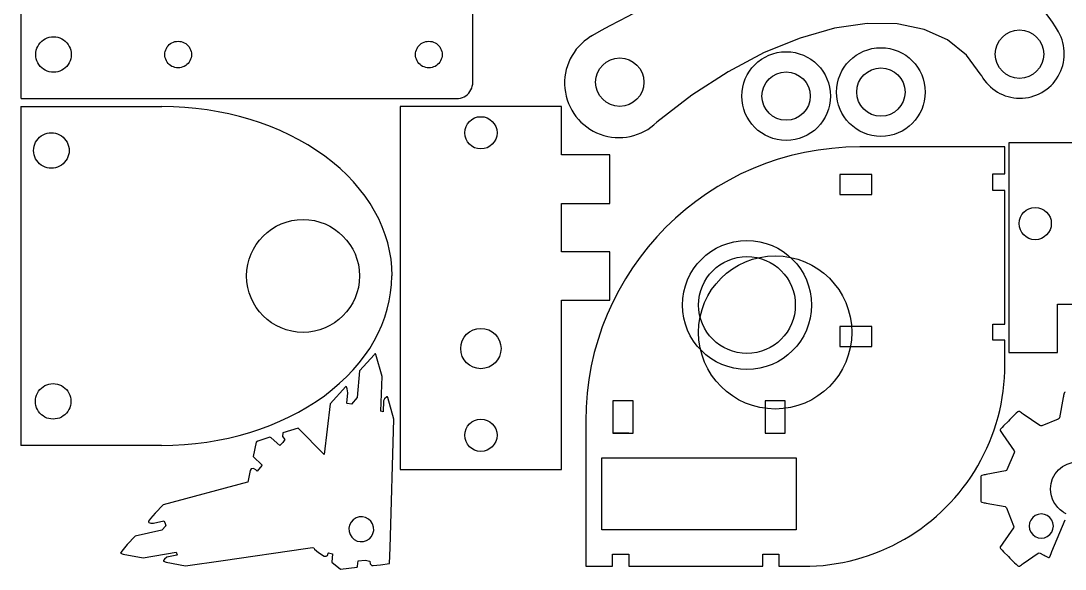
# Model space of a CAD drawing. Extents: x 3 to 200, y 30 to 289.
# Drawn here: x 3.9 to 133.5, y 30 to 97.9 of the extents above; entities that cross this region are included whole.
import ezdxf

# ---------------------------------------------------------------- set-up
doc = ezdxf.new("R2010")
doc.units = 0
doc.header["$MEASUREMENT"] = 0
doc.layers.get('0').update_dxf_attribs({"linetype": 'CONTINUOUS'})

msp = doc.modelspace()

# ---------------------------------------------------------------- linework, layer by layer
at = {"color": 7, "linetype": 'CONTINUOUS'}
for p, q in [((4, 88.3), (4, 130.3)), ((60, 90.3), (59.99, 128.3)), ((59.65, 89.16), (59.77, 89.37)), ((59.77, 89.37), (59.87, 89.59)), ((59.87, 89.59), (59.94, 89.82)), ((59.94, 89.82), (59.99, 90.06)), ((59.99, 90.06), (60, 90.3)), ((4, 88.3), (58, 88.3)), ((58, 88.3), (58.24, 88.31)), ((58.24, 88.31), (58.48, 88.36)), ((58.48, 88.36), (58.71, 88.43)), ((58.71, 88.43), (58.93, 88.53)), ((58.93, 88.53), (59.14, 88.65)), ((59.14, 88.65), (59.33, 88.8)), ((59.33, 88.8), (59.5, 88.97)), ((59.5, 88.97), (59.65, 89.16)), ((3.95, 87.3), (3.95, 45.3)), ((3.95, 87.3), (21.45, 87.3)), ((77, 81.3), (71, 81.3)), ((71, 69.3), (71, 75.3)), ((77, 69.3), (71, 69.3)), ((71, 42.3), (71, 63.3)), ((132.5, 62.8), (138.5, 62.8)), ((133.23, 51.24), (132.76, 48.73)), ((133.33, 51.78), (133.27, 51.5)), ((44.44, 50.21), (44.44, 50.21)), ((127.38, 49.27), (127.2, 49.08)), ((127.59, 49.47), (127.38, 49.27)), ((128.03, 49.32), (127.79, 49.49)), ((126.42, 48.3), (125.83, 47.71)), ((126.61, 48.49), (126.42, 48.3)), ((127.2, 49.08), (126.61, 48.49)), ((130.34, 47.74), (128.25, 49.17)), ((132.61, 48.56), (130.57, 47.72)), ((125.42, 47.12), (125.59, 46.88)), ((125.65, 47.53), (125.44, 47.32)), ((125.83, 47.71), (125.65, 47.53)), ((125.74, 46.66), (127.14, 44.62)), ((21.4, 45.3), (3.95, 45.3)), ((127.16, 44.39), (126.25, 42.28)), ((123.41, 41.64), (123.13, 41.58)), ((126.08, 42.13), (123.67, 41.69)), ((123, 41.43), (123, 41.14)), ((123, 41.14), (123, 40.87)), ((123, 40.87), (123, 40.04)), ((123, 40.04), (123, 39.78)), ((123, 39.78), (123, 38.95)), ((123, 38.95), (123, 38.68)), ((123, 38.68), (123, 38.39)), ((123.13, 38.24), (123.41, 38.18)), ((123.67, 38.14), (126.01, 37.7)), ((126.18, 37.55), (127.07, 35.31)), ((133.61, 36.79), (133.36, 36.94)), ((127.06, 35.08), (125.74, 33.16)), ((131.83, 32.12), (133.46, 36.07)), ((125.59, 32.94), (125.42, 32.7)), ((125.44, 32.5), (125.65, 32.29)), ((125.65, 32.29), (125.83, 32.11)), ((125.83, 32.11), (126.42, 31.52)), ((126.42, 31.52), (126.61, 31.33)), ((126.61, 31.33), (127.2, 30.74)), ((128.25, 30.65), (130.13, 31.94)), ((130.35, 31.95), (130.74, 31.73)), ((130.98, 31.6), (131.38, 31.4)), ((131.55, 31.46), (131.73, 31.88)), ((45.43, 30.94), (45.43, 30.94)), ((127.2, 30.74), (127.38, 30.56)), ((127.38, 30.56), (127.59, 30.35)), ((127.79, 30.33), (128.03, 30.5))]:
    msp.add_line(p, q, dxfattribs=at)
at = {"color": 142, "linetype": 'CONTINUOUS'}
for p, q in [((7.22, 95.81), (7.47, 95.89)), ((7.47, 95.89), (7.73, 95.93)), ((7.73, 95.93), (8, 95.95)), ((8, 95.95), (8.27, 95.93)), ((8.27, 95.93), (8.53, 95.89)), ((8.53, 95.89), (8.78, 95.81)), ((5.94, 94.53), (6.05, 94.77)), ((6.05, 94.77), (6.19, 95)), ((6.19, 95), (6.35, 95.21)), ((6.35, 95.21), (6.54, 95.4)), ((6.54, 95.4), (6.75, 95.56)), ((6.75, 95.56), (6.98, 95.7)), ((6.98, 95.7), (7.22, 95.81)), ((8.78, 95.81), (9.02, 95.7)), ((9.02, 95.7), (9.25, 95.56)), ((9.25, 95.56), (9.46, 95.4)), ((9.46, 95.4), (9.65, 95.21)), ((9.65, 95.21), (9.81, 95)), ((9.81, 95), (9.95, 94.77)), ((9.95, 94.77), (10.06, 94.53)), ((21.99, 94.52), (22.09, 94.69)), ((22.09, 94.69), (22.21, 94.84)), ((22.21, 94.84), (22.36, 94.99)), ((22.36, 94.99), (22.51, 95.11)), ((22.51, 95.11), (22.68, 95.21)), ((22.68, 95.21), (22.86, 95.29)), ((22.86, 95.29), (23.06, 95.35)), ((23.06, 95.35), (23.25, 95.39)), ((23.25, 95.39), (23.45, 95.4)), ((23.45, 95.4), (23.65, 95.39)), ((23.65, 95.39), (23.84, 95.35)), ((23.84, 95.35), (24.04, 95.29)), ((24.04, 95.29), (24.22, 95.21)), ((24.22, 95.21), (24.39, 95.11)), ((24.39, 95.11), (24.54, 94.99)), ((24.54, 94.99), (24.69, 94.84)), ((24.69, 94.84), (24.81, 94.69)), ((24.81, 94.69), (24.91, 94.52)), ((53.09, 94.52), (53.19, 94.69)), ((53.19, 94.69), (53.31, 94.84)), ((53.31, 94.84), (53.46, 94.99)), ((53.46, 94.99), (53.61, 95.11)), ((53.61, 95.11), (53.78, 95.21)), ((53.78, 95.21), (53.96, 95.29)), ((53.96, 95.29), (54.16, 95.35)), ((54.16, 95.35), (54.35, 95.39)), ((54.35, 95.39), (54.55, 95.4)), ((54.55, 95.4), (54.75, 95.39)), ((54.75, 95.39), (54.94, 95.35)), ((54.94, 95.35), (55.14, 95.29)), ((55.14, 95.29), (55.32, 95.21)), ((55.32, 95.21), (55.49, 95.11)), ((55.49, 95.11), (55.64, 94.99)), ((55.64, 94.99), (55.79, 94.84)), ((55.79, 94.84), (55.91, 94.69)), ((55.91, 94.69), (56.01, 94.52)), ((5.8, 93.75), (5.82, 94.02)), ((5.82, 93.48), (5.8, 93.75)), ((5.82, 94.02), (5.86, 94.28)), ((5.86, 93.22), (5.82, 93.48)), ((5.86, 94.28), (5.94, 94.53)), ((10.06, 94.53), (10.14, 94.28)), ((10.14, 94.28), (10.18, 94.02)), ((10.18, 93.48), (10.14, 93.22)), ((10.18, 94.02), (10.2, 93.75)), ((10.2, 93.75), (10.18, 93.48)), ((21.8, 93.75), (21.81, 93.95)), ((21.81, 93.55), (21.8, 93.75)), ((21.81, 93.95), (21.85, 94.14)), ((21.85, 93.36), (21.81, 93.55)), ((21.85, 94.14), (21.91, 94.34)), ((21.91, 93.16), (21.85, 93.36)), ((21.91, 94.34), (21.99, 94.52)), ((24.91, 94.52), (24.99, 94.34)), ((24.99, 94.34), (25.05, 94.14)), ((25.05, 93.36), (24.99, 93.16)), ((25.05, 94.14), (25.09, 93.95)), ((25.09, 93.55), (25.05, 93.36)), ((25.09, 93.95), (25.1, 93.75)), ((25.1, 93.75), (25.09, 93.55)), ((52.9, 93.75), (52.91, 93.95)), ((52.91, 93.55), (52.9, 93.75)), ((52.91, 93.95), (52.95, 94.14)), ((52.95, 93.36), (52.91, 93.55)), ((52.95, 94.14), (53.01, 94.34)), ((53.01, 93.16), (52.95, 93.36)), ((53.01, 94.34), (53.09, 94.52)), ((56.01, 94.52), (56.09, 94.34)), ((56.09, 94.34), (56.15, 94.14)), ((56.15, 93.36), (56.09, 93.16)), ((56.15, 94.14), (56.19, 93.95)), ((56.19, 93.55), (56.15, 93.36)), ((56.19, 93.95), (56.2, 93.75)), ((56.2, 93.75), (56.19, 93.55)), ((5.94, 92.97), (5.86, 93.22)), ((6.05, 92.73), (5.94, 92.97)), ((6.19, 92.5), (6.05, 92.73)), ((6.35, 92.29), (6.19, 92.5)), ((6.54, 92.1), (6.35, 92.29)), ((6.75, 91.94), (6.54, 92.1)), ((9.46, 92.1), (9.25, 91.94)), ((9.65, 92.29), (9.46, 92.1)), ((9.81, 92.5), (9.65, 92.29)), ((9.95, 92.73), (9.81, 92.5)), ((10.06, 92.97), (9.95, 92.73)), ((10.14, 93.22), (10.06, 92.97)), ((21.99, 92.98), (21.91, 93.16)), ((22.09, 92.81), (21.99, 92.98)), ((22.21, 92.66), (22.09, 92.81)), ((22.36, 92.51), (22.21, 92.66)), ((22.51, 92.39), (22.36, 92.51)), ((22.68, 92.29), (22.51, 92.39)), ((22.86, 92.21), (22.68, 92.29)), ((23.06, 92.15), (22.86, 92.21)), ((23.25, 92.11), (23.06, 92.15)), ((23.45, 92.1), (23.25, 92.11)), ((23.65, 92.11), (23.45, 92.1)), ((23.84, 92.15), (23.65, 92.11)), ((24.04, 92.21), (23.84, 92.15)), ((24.22, 92.29), (24.04, 92.21)), ((24.39, 92.39), (24.22, 92.29)), ((24.54, 92.51), (24.39, 92.39)), ((24.69, 92.66), (24.54, 92.51)), ((24.81, 92.81), (24.69, 92.66)), ((24.91, 92.98), (24.81, 92.81)), ((24.99, 93.16), (24.91, 92.98)), ((53.09, 92.98), (53.01, 93.16)), ((53.19, 92.81), (53.09, 92.98)), ((53.31, 92.66), (53.19, 92.81)), ((53.46, 92.51), (53.31, 92.66)), ((53.61, 92.39), (53.46, 92.51)), ((53.78, 92.29), (53.61, 92.39)), ((53.96, 92.21), (53.78, 92.29)), ((54.16, 92.15), (53.96, 92.21)), ((54.35, 92.11), (54.16, 92.15)), ((54.55, 92.1), (54.35, 92.11)), ((54.75, 92.11), (54.55, 92.1)), ((54.94, 92.15), (54.75, 92.11)), ((55.14, 92.21), (54.94, 92.15)), ((55.32, 92.29), (55.14, 92.21)), ((55.49, 92.39), (55.32, 92.29)), ((55.64, 92.51), (55.49, 92.39)), ((55.79, 92.66), (55.64, 92.51)), ((55.91, 92.81), (55.79, 92.66)), ((56.01, 92.98), (55.91, 92.81)), ((56.09, 93.16), (56.01, 92.98)), ((6.98, 91.8), (6.75, 91.94)), ((7.22, 91.69), (6.98, 91.8)), ((7.47, 91.61), (7.22, 91.69)), ((7.73, 91.57), (7.47, 91.61)), ((8, 91.55), (7.73, 91.57)), ((8.27, 91.57), (8, 91.55)), ((8.53, 91.61), (8.27, 91.57)), ((8.78, 91.69), (8.53, 91.61)), ((9.02, 91.8), (8.78, 91.69)), ((9.25, 91.94), (9.02, 91.8)), ((109.5, 78.9), (108, 78.9)), ((109.5, 76.9), (109.5, 78.9)), ((109.5, 78.9), (109.5, 78.9)), ((109.5, 60.05), (108, 60.05)), ((109.5, 59.54), (109.5, 60.05)), ((109.5, 57.55), (109.5, 59.54)), ((79.88, 46.8), (79.88, 48.3)), ((77.38, 46.8), (79.34, 46.8)), ((79.34, 46.8), (77.38, 46.8)), ((79.34, 46.8), (79.88, 46.8)), ((96.76, 46.8), (98.75, 46.8))]:
    msp.add_line(p, q, dxfattribs=at)
at = {"linetype": 'CONTINUOUS'}
for p, q in [((74.62, 95.97), (74.65, 95.99)), ((123.04, 91.19), (123.07, 91.14))]:
    msp.add_line(p, q, dxfattribs=at)
for points in [[(123.04, 91.19), (121.23, 93.66), (118.86, 95.56), (115.98, 96.87), (112.64, 97.55), (108.91, 97.6), (104.87, 97.01), (100.59, 95.8), (96.15, 93.99), (91.66, 91.61), (87.18, 88.72), (82.82, 85.36), (82.82, 85.36), (82.82, 85.36)], [(74.83, 96.1), (74.65, 95.99), (74.65, 95.99), (74.65, 95.99)]]:
    msp.add_lwpolyline(points, dxfattribs=at)
at = {"color": 7, "linetype": 'CONTINUOUS'}
for points in [[(71, 81.3), (71, 87.3), (51, 87.3), (51, 42.3), (71, 42.3)], [(126, 55.3), (126, 58.33), (124.5, 58.33), (124.5, 60.33), (126, 60.33), (126, 76.9), (124.5, 76.9), (124.5, 78.96), (126, 78.96), (126, 82.3), (108, 82.3)], [(151, 82.8), (126.5, 82.8), (126.5, 62.8)], [(71, 75.3), (77, 75.3), (77, 81.3)], [(71, 63.3), (77, 63.3), (77, 69.3)], [(126.5, 62.8), (126.5, 56.8), (132.5, 56.8), (132.5, 62.8)], [(74, 48.3), (74, 30.3), (77.34, 30.3), (77.34, 31.8), (79.34, 31.8), (79.34, 30.3), (86.63, 30.3)], [(86.63, 30.3), (95.97, 30.3), (95.97, 31.8), (97.97, 31.8), (97.97, 30.3), (101, 30.3)]]:
    msp.add_lwpolyline(points, dxfattribs=at)
at = {"color": 142, "linetype": 'CONTINUOUS'}
for points in [[(6.95, 79.79), (6.71, 79.9), (6.48, 80.04), (6.27, 80.2), (6.09, 80.39), (5.92, 80.6), (5.78, 80.83), (5.67, 81.07), (5.6, 81.32), (5.55, 81.58), (5.53, 81.85), (5.55, 82.12), (5.6, 82.38), (5.67, 82.63), (5.78, 82.87), (5.92, 83.1), (6.09, 83.31), (6.27, 83.5), (6.48, 83.66), (6.71, 83.8), (6.95, 83.91), (7.21, 83.99), (7.47, 84.03), (7.73, 84.05), (8, 84.03), (8.26, 83.99), (8.51, 83.91), (8.75, 83.8), (8.98, 83.66), (9.19, 83.5), (9.38, 83.31), (9.54, 83.1), (9.68, 82.87), (9.79, 82.63), (9.87, 82.38), (9.92, 82.12), (9.93, 81.85), (9.92, 81.58), (9.87, 81.32), (9.79, 81.07), (9.68, 80.83), (9.54, 80.6), (9.38, 80.39), (9.19, 80.2), (8.98, 80.04), (8.75, 79.9), (8.51, 79.79), (8.26, 79.71), (8, 79.67), (7.73, 79.65), (7.47, 79.67), (7.21, 79.71)], [(6, 49.73), (5.89, 49.97), (5.81, 50.22), (5.77, 50.48), (5.75, 50.75), (5.77, 51.02), (5.81, 51.28), (5.89, 51.53), (6, 51.77), (6.14, 52), (6.3, 52.21), (6.49, 52.4), (6.7, 52.56), (6.93, 52.7), (7.17, 52.81), (7.42, 52.89), (7.68, 52.93), (7.95, 52.95), (8.22, 52.93), (8.48, 52.89), (8.73, 52.81), (8.97, 52.7), (9.2, 52.56), (9.41, 52.4), (9.6, 52.21), (9.76, 52), (9.9, 51.77), (10.01, 51.53), (10.09, 51.28), (10.13, 51.02), (10.15, 50.75), (10.13, 50.48), (10.09, 50.22), (10.01, 49.97), (9.9, 49.73), (9.76, 49.5), (9.6, 49.29), (9.41, 49.1), (9.2, 48.94), (8.97, 48.8), (8.73, 48.69), (8.48, 48.61), (8.22, 48.57), (7.95, 48.55), (7.68, 48.57), (7.42, 48.61), (7.17, 48.69), (6.93, 48.8), (6.7, 48.94), (6.49, 49.1), (6.3, 49.29), (6.14, 49.5)], [(100.11, 34.84), (76, 34.84), (76, 43.76), (100.11, 43.76)], [(47.44, 34.01), (47.62, 34.37), (47.71, 34.76), (47.69, 35.16), (47.57, 35.55), (47.36, 35.89), (47.06, 36.16), (46.7, 36.35), (46.31, 36.44), (45.9, 36.42), (45.52, 36.3), (45.18, 36.08), (44.91, 35.78), (44.72, 35.42), (44.63, 35.03), (44.65, 34.63), (44.77, 34.24), (44.99, 33.9), (45.29, 33.63), (45.64, 33.44), (46.04, 33.36), (46.44, 33.38), (46.83, 33.5), (47.17, 33.71)], [(131.8, 36.04), (131.56, 36.35), (131.25, 36.59), (130.89, 36.74), (130.5, 36.79), (130.11, 36.74), (129.75, 36.59), (129.44, 36.35), (129.2, 36.04), (129.05, 35.68), (129, 35.29), (129.05, 34.9), (129.2, 34.54), (129.44, 34.23), (129.75, 33.99), (130.11, 33.84), (130.5, 33.79), (130.89, 33.84), (131.25, 33.99), (131.56, 34.23), (131.8, 34.54), (131.95, 34.9), (132, 35.29), (131.95, 35.68)]]:
    msp.add_lwpolyline(points, close=True, dxfattribs=at)
for points in [[(108, 78.9), (105.5, 78.9), (105.5, 76.4), (108, 76.4)], [(108, 76.4), (109.5, 76.4), (109.5, 76.9)], [(108, 60.05), (105.5, 60.05), (105.5, 57.55), (109.5, 57.55)], [(79.88, 48.3), (79.88, 50.8), (77.38, 50.8), (77.38, 46.8)], [(98.75, 46.8), (98.75, 50.8), (96.25, 50.8), (96.25, 48.3)], [(96.25, 48.3), (96.25, 46.8), (96.76, 46.8)]]:
    msp.add_lwpolyline(points, dxfattribs=at)
at = {"color": 7, "linetype": 'CONTINUOUS'}
msp.add_lwpolyline([(21.69, 35.94), (21.84, 35.66), (21.85, 35.63), (21.94, 35.34), (21.43, 34.77), (18.11, 34.02), (17.15, 32.99), (16.48, 32.2), (16.31, 31.92), (16.64, 31.81), (19.12, 31.34), (23.2, 32.05), (23.33, 31.73), (23.31, 31.67), (22.04, 31.42), (21.75, 31.19), (21.64, 31.04), (21.63, 30.94), (21.97, 30.82), (24.37, 30.35), (29.05, 31.04), (39.23, 32.53), (40.13, 32.63), (40.27, 32.58), (40.38, 32.41), (40.87, 32.02), (41.57, 31.56), (41.8, 31.58), (41.99, 31.66), (42.05, 31.93), (42.11, 31.96), (42.61, 31.85), (42.53, 30.81), (43.61, 29.95), (45.64, 30.19), (45.71, 30.3), (45.8, 30.97), (46.64, 31.05), (47.23, 30.95), (47.26, 30.59), (47.47, 30.41), (47.63, 30.39), (48.55, 30.48), (49.66, 30.65), (49.77, 32.58), (50.22, 48.56), (49.47, 51.25), (49.4, 51.32), (49.32, 51.32), (49.06, 51.07), (48.92, 50.8), (48.87, 49.44), (48.59, 49.52), (48.77, 53.83), (47.99, 56.58), (47.94, 56.65), (47.86, 56.63), (47.8, 56.57), (45.93, 54.53), (45.67, 51.22), (44.95, 50.39), (44.4, 50.5), (44.38, 50.51), (44.48, 51.83), (44.42, 52.32), (44.33, 52.54), (44.26, 52.59), (42.3, 50.46), (41.57, 44.17), (38.34, 47.44), (36.45, 46.85), (36.38, 46.41), (36.7, 46.03), (36.43, 45.64), (36.06, 45.3), (35.01, 46.22), (34.82, 46.31), (33.32, 45.81), (33.12, 45.69), (32.76, 43.91), (33.87, 42.85), (33.84, 42.81), (33.27, 42.11), (33.07, 42.27), (32.8, 42.42), (32.52, 42.37), (32.39, 42.19), (32.08, 40.75), (32.04, 40.74), (21.58, 37.93), (20.59, 36.89), (20.02, 36.24), (19.78, 35.9), (19.77, 35.81), (19.81, 35.75), (20.07, 35.67), (20.4, 35.66)], close=True, dxfattribs=at)
at = {"color": 142, "linetype": 'CONTINUOUS'}
for centre, radius in [((127.8, 93.8), 3), ((78.23, 90.33), 3), ((110.61, 89.1), 3), ((98.86, 88.6), 3), ((61, 84.05), 2), ((129.75, 72.8), 2), ((38.95, 66.3), 7), ((61, 57.3), 2.5), ((61, 46.55), 2)]:
    msp.add_circle(centre, radius, dxfattribs=at)
at = {"linetype": 'CONTINUOUS'}
for centre in [(110.61, 89.1), (98.86, 88.6)]:
    msp.add_circle(centre, 5.5, dxfattribs=at)
at = {"color": 10, "linetype": 'CONTINUOUS'}
for centre, radius in [((94, 62.7), 8), ((97.5, 59.3), 9.5), ((94, 62.7), 6)]:
    msp.add_circle(centre, radius, dxfattribs=at)
at = {"linetype": 'CONTINUOUS'}
for centre, radius, start, end in [((78.13, 90.21), 6.75, 121.4244, 314.0772), ((127.86, 93.84), 5.5, 209.4378, 29.7501), ((127.86, 93.84), 5.5, 208.7701, 209.4378)]:
    msp.add_arc(centre, radius, start, end, dxfattribs=at)
at = {"color": 7, "linetype": 'CONTINUOUS'}
for centre, radius, start, end in [((108, 48.3), 34, 90, 180), ((101, 55.3), 25, 345, 0), ((101, 55.3), 25, 285, 345), ((101, 55.3), 25, 270, 285)]:
    msp.add_arc(centre, radius, start, end, dxfattribs=at)
at = {"linetype": 'CONTINUOUS'}
msp.add_ellipse((89.37, 72.01), major_axis=(-43.19, -24.7), ratio=0.565378, start_param=-3.147354, end_param=-1.557517, dxfattribs=at)
at = {"color": 7, "linetype": 'CONTINUOUS'}
for centre, start_param, end_param in [((21.45, 66.3), -3.141593, -1.570796), ((21.4, 66.3), 1.570796, 3.141593)]:
    msp.add_ellipse(centre, major_axis=(-28.55, 0), ratio=0.735551, start_param=start_param, end_param=end_param, dxfattribs=at)
for points in [[(133.48, 51.91), (133.41, 51.91), (133.34, 51.85), (133.33, 51.78)], [(133.27, 51.5), (133.26, 51.43), (133.24, 51.31), (133.23, 51.24)], [(127.79, 49.49), (127.73, 49.53), (127.64, 49.52), (127.59, 49.47)], [(128.25, 49.17), (128.19, 49.22), (128.09, 49.28), (128.03, 49.32)], [(132.76, 48.73), (132.75, 48.66), (132.68, 48.58), (132.61, 48.56)], [(125.44, 47.32), (125.39, 47.27), (125.38, 47.18), (125.42, 47.12)], [(125.59, 46.88), (125.63, 46.82), (125.7, 46.72), (125.74, 46.66)], [(130.57, 47.72), (130.5, 47.69), (130.4, 47.7), (130.34, 47.74)], [(127.14, 44.62), (127.18, 44.56), (127.19, 44.45), (127.16, 44.39)], [(131.65, 39.89), (131.65, 41.75), (133.15, 43.25), (135, 43.25)], [(123.13, 41.58), (123.06, 41.57), (123, 41.5), (123, 41.43)], [(123.67, 41.69), (123.6, 41.67), (123.48, 41.65), (123.41, 41.64)], [(126.25, 42.28), (126.23, 42.21), (126.15, 42.15), (126.08, 42.13)], [(133.19, 37.07), (132.26, 37.66), (131.65, 38.71), (131.65, 39.89)], [(123, 38.39), (123, 38.32), (123.06, 38.25), (123.13, 38.24)], [(123.41, 38.18), (123.48, 38.17), (123.6, 38.15), (123.67, 38.14)], [(126.01, 37.7), (126.08, 37.69), (126.15, 37.62), (126.18, 37.55)], [(133.36, 36.94), (133.31, 36.97), (133.24, 37.02), (133.19, 37.07)], [(127.07, 35.31), (127.11, 35.24), (127.1, 35.14), (127.06, 35.08)], [(125.42, 32.7), (125.38, 32.64), (125.39, 32.55), (125.44, 32.5)], [(125.74, 33.16), (125.69, 33.1), (125.63, 33), (125.59, 32.94)], [(130.13, 31.94), (130.19, 31.98), (130.29, 31.98), (130.35, 31.95)], [(130.74, 31.73), (130.81, 31.69), (130.91, 31.64), (130.98, 31.6)], [(131.38, 31.4), (131.45, 31.36), (131.52, 31.39), (131.55, 31.46)], [(131.73, 31.88), (131.75, 31.95), (131.8, 32.06), (131.83, 32.12)], [(127.59, 30.35), (127.64, 30.3), (127.73, 30.29), (127.79, 30.33)], [(128.03, 30.5), (128.09, 30.54), (128.19, 30.61), (128.25, 30.65)]]:
    msp.add_open_spline(points, degree=3, dxfattribs=at)

doc.saveas('drawing.dxf')
